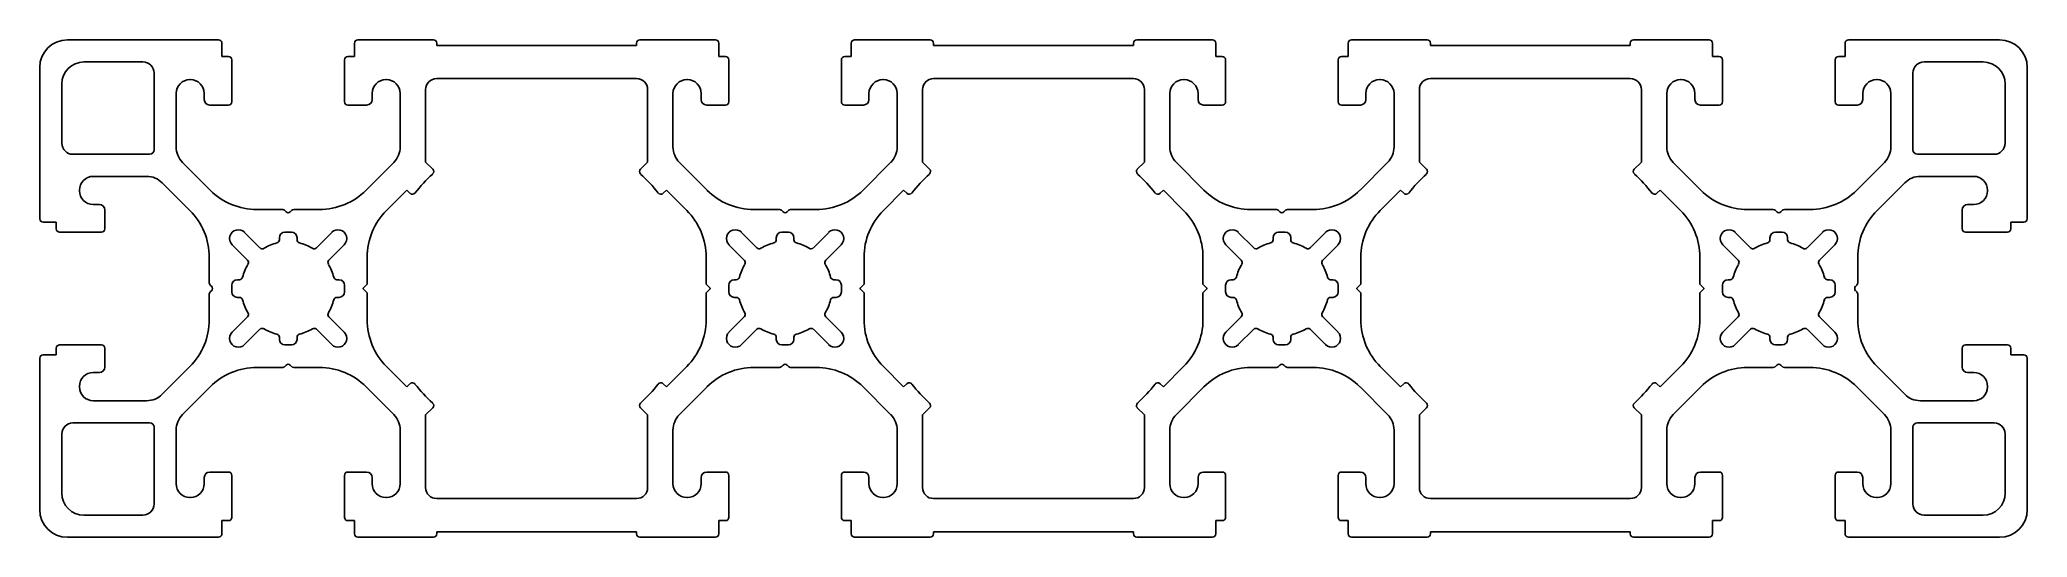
# Model space of a CAD drawing. Extents: x 2523 to 2703, y 1491 to 1536.
import ezdxf

# ---------------------------------------------------------------- set-up
doc = ezdxf.new("R2010")
doc.units = 0
doc.layers.get('0').update_dxf_attribs({"linetype": 'CONTINUOUS'})

msp = doc.modelspace()

# ---------------------------------------------------------------- linework, layer by layer
for p, q in [((2539.51, 1535.71), (2525.81, 1535.71)), ((2539.81, 1534.21), (2539.81, 1535.41)), ((2551.81, 1535.41), (2551.81, 1534.21)), ((2558.96, 1535.71), (2552.11, 1535.71)), ((2559.26, 1535.21), (2559.26, 1535.41)), ((2577.36, 1535.41), (2577.36, 1535.21)), ((2584.51, 1535.71), (2577.66, 1535.71)), ((2584.81, 1534.21), (2584.81, 1535.41)), ((2596.81, 1535.41), (2596.81, 1534.21)), ((2603.96, 1535.71), (2597.11, 1535.71)), ((2604.26, 1535.21), (2604.26, 1535.41)), ((2622.36, 1535.21), (2622.36, 1535.41)), ((2622.66, 1535.71), (2629.51, 1535.71)), ((2629.81, 1534.21), (2629.81, 1535.41)), ((2641.81, 1535.41), (2641.81, 1534.21)), ((2648.96, 1535.71), (2642.11, 1535.71)), ((2649.26, 1535.21), (2649.26, 1535.41)), ((2667.36, 1535.41), (2667.36, 1535.21)), ((2674.51, 1535.71), (2667.66, 1535.71)), ((2674.81, 1534.21), (2674.81, 1535.41)), ((2686.81, 1535.41), (2686.81, 1534.21)), ((2700.81, 1535.71), (2687.11, 1535.71)), ((2527.31, 1533.71), (2532.66, 1533.71)), ((2540.41, 1534.21), (2539.81, 1534.21)), ((2540.71, 1530.11), (2540.71, 1533.91)), ((2550.91, 1533.91), (2550.91, 1530.11)), ((2551.81, 1534.21), (2551.21, 1534.21)), ((2577.36, 1535.21), (2559.26, 1535.21)), ((2585.41, 1534.21), (2584.81, 1534.21)), ((2585.71, 1530.11), (2585.71, 1533.91)), ((2595.91, 1533.91), (2595.91, 1530.11)), ((2596.81, 1534.21), (2596.21, 1534.21)), ((2604.26, 1535.21), (2622.36, 1535.21)), ((2630.41, 1534.21), (2629.81, 1534.21)), ((2630.71, 1530.11), (2630.71, 1533.91)), ((2640.91, 1533.91), (2640.91, 1530.11)), ((2641.81, 1534.21), (2641.21, 1534.21)), ((2667.36, 1535.21), (2649.26, 1535.21)), ((2675.41, 1534.21), (2674.81, 1534.21)), ((2675.71, 1530.11), (2675.71, 1533.91)), ((2685.91, 1533.91), (2685.91, 1530.11)), ((2686.81, 1534.21), (2686.21, 1534.21)), ((2693.96, 1533.71), (2699.31, 1533.71)), ((2523.31, 1533.21), (2523.31, 1519.51)), ((2533.66, 1532.71), (2533.66, 1525.76)), ((2536.91, 1532.11), (2536.96, 1532.11)), ((2554.66, 1532.11), (2554.71, 1532.11)), ((2559.26, 1532.21), (2577.36, 1532.21)), ((2581.91, 1532.11), (2581.96, 1532.11)), ((2599.66, 1532.11), (2599.71, 1532.11)), ((2604.26, 1532.21), (2622.36, 1532.21)), ((2626.91, 1532.11), (2626.96, 1532.11)), ((2644.66, 1532.11), (2644.71, 1532.11)), ((2649.26, 1532.21), (2667.36, 1532.21)), ((2671.91, 1532.11), (2671.96, 1532.11)), ((2689.66, 1532.11), (2689.71, 1532.11)), ((2692.96, 1525.76), (2692.96, 1532.71)), ((2703.31, 1519.51), (2703.31, 1533.21)), ((2525.31, 1526.36), (2525.31, 1531.71)), ((2535.66, 1526.03), (2535.66, 1530.86)), ((2538.21, 1530.86), (2538.21, 1530.31)), ((2553.41, 1530.31), (2553.41, 1530.86)), ((2555.96, 1530.86), (2555.96, 1526.03)), ((2558.26, 1524.65), (2558.26, 1531.21)), ((2578.36, 1531.21), (2578.36, 1524.65)), ((2580.66, 1526.03), (2580.66, 1530.86)), ((2583.21, 1530.86), (2583.21, 1530.31)), ((2598.41, 1530.31), (2598.41, 1530.86)), ((2600.96, 1530.86), (2600.96, 1526.03)), ((2603.26, 1524.65), (2603.26, 1531.21)), ((2623.36, 1531.21), (2623.36, 1524.65)), ((2625.66, 1526.03), (2625.66, 1530.86)), ((2628.21, 1530.86), (2628.21, 1530.31)), ((2643.41, 1530.31), (2643.41, 1530.86)), ((2645.96, 1530.86), (2645.96, 1526.03)), ((2648.26, 1524.65), (2648.26, 1531.21)), ((2668.36, 1531.21), (2668.36, 1524.65)), ((2670.66, 1526.03), (2670.66, 1530.86)), ((2673.21, 1530.86), (2673.21, 1530.31)), ((2688.41, 1530.31), (2688.41, 1530.86)), ((2690.96, 1530.86), (2690.96, 1526.03)), ((2701.31, 1531.71), (2701.31, 1526.36)), ((2538.71, 1529.81), (2540.41, 1529.81)), ((2551.21, 1529.81), (2552.91, 1529.81)), ((2583.71, 1529.81), (2585.41, 1529.81)), ((2596.21, 1529.81), (2597.91, 1529.81)), ((2628.71, 1529.81), (2630.41, 1529.81)), ((2641.21, 1529.81), (2642.91, 1529.81)), ((2673.71, 1529.81), (2675.41, 1529.81)), ((2686.21, 1529.81), (2687.91, 1529.81)), ((2533.26, 1525.36), (2526.31, 1525.36)), ((2538.74, 1522.12), (2536.25, 1524.62)), ((2555.37, 1524.62), (2552.88, 1522.12)), ((2558.9, 1524.01), (2558.26, 1524.65)), ((2578.36, 1524.65), (2577.71, 1524.01)), ((2583.74, 1522.12), (2581.25, 1524.62)), ((2600.37, 1524.62), (2597.88, 1522.12)), ((2603.9, 1524.01), (2603.26, 1524.65)), ((2623.36, 1524.65), (2622.71, 1524.01)), ((2628.74, 1522.12), (2626.25, 1524.62)), ((2645.37, 1524.62), (2642.88, 1522.12)), ((2648.9, 1524.01), (2648.26, 1524.65)), ((2668.36, 1524.65), (2667.71, 1524.01)), ((2673.74, 1522.12), (2671.25, 1524.62)), ((2690.37, 1524.62), (2687.88, 1522.12)), ((2700.31, 1525.36), (2693.36, 1525.36)), ((2528.16, 1523.36), (2532.99, 1523.36)), ((2693.63, 1523.36), (2698.46, 1523.36)), ((2526.91, 1522.06), (2526.91, 1522.11)), ((2534.41, 1522.78), (2536.9, 1520.28)), ((2554.72, 1520.28), (2556.55, 1522.12)), ((2556.55, 1522.12), (2556.84, 1521.83)), ((2579.77, 1521.83), (2580.07, 1522.12)), ((2580.07, 1522.12), (2581.9, 1520.28)), ((2599.72, 1520.28), (2601.55, 1522.12)), ((2601.55, 1522.12), (2601.84, 1521.83)), ((2624.77, 1521.83), (2625.07, 1522.12)), ((2625.07, 1522.12), (2626.9, 1520.28)), ((2644.72, 1520.28), (2646.55, 1522.12)), ((2646.55, 1522.12), (2646.84, 1521.83)), ((2669.77, 1521.83), (2670.07, 1522.12)), ((2670.07, 1522.12), (2671.9, 1520.28)), ((2689.72, 1520.28), (2692.21, 1522.78)), ((2699.71, 1522.11), (2699.71, 1522.06)), ((2523.61, 1519.21), (2524.81, 1519.21)), ((2524.81, 1519.21), (2524.81, 1518.61)), ((2528.71, 1520.81), (2528.16, 1520.81)), ((2529.21, 1518.61), (2529.21, 1520.31)), ((2545.31, 1520.36), (2542.98, 1520.36)), ((2545.6, 1520.17), (2545.48, 1520.29)), ((2545.63, 1520.14), (2545.6, 1520.17)), ((2546.02, 1520.17), (2545.99, 1520.14)), ((2546.14, 1520.29), (2546.02, 1520.17)), ((2548.63, 1520.36), (2546.31, 1520.36)), ((2590.31, 1520.36), (2587.98, 1520.36)), ((2590.6, 1520.17), (2590.48, 1520.29)), ((2590.63, 1520.14), (2590.6, 1520.17)), ((2591.02, 1520.17), (2590.99, 1520.14)), ((2591.14, 1520.29), (2591.02, 1520.17)), ((2593.63, 1520.36), (2591.31, 1520.36)), ((2635.31, 1520.36), (2632.99, 1520.36)), ((2635.6, 1520.17), (2635.48, 1520.29)), ((2635.63, 1520.14), (2635.6, 1520.17)), ((2636.02, 1520.17), (2635.99, 1520.14)), ((2636.14, 1520.29), (2636.02, 1520.17)), ((2638.63, 1520.36), (2636.31, 1520.36)), ((2680.31, 1520.36), (2677.98, 1520.36)), ((2680.6, 1520.17), (2680.48, 1520.29)), ((2680.63, 1520.14), (2680.6, 1520.17)), ((2681.02, 1520.17), (2680.99, 1520.14)), ((2681.14, 1520.29), (2681.02, 1520.17)), ((2683.63, 1520.36), (2681.31, 1520.36)), ((2697.41, 1520.31), (2697.41, 1518.61)), ((2698.46, 1520.81), (2697.91, 1520.81)), ((2701.81, 1518.61), (2701.81, 1519.21)), ((2701.81, 1519.21), (2703.01, 1519.21)), ((2525.11, 1518.31), (2528.91, 1518.31)), ((2541.86, 1518.29), (2543.25, 1516.9)), ((2545.01, 1517.63), (2545.01, 1517.81)), ((2545.51, 1518.31), (2546.11, 1518.31)), ((2546.61, 1517.81), (2546.61, 1517.63)), ((2548.37, 1516.9), (2549.76, 1518.29)), ((2586.86, 1518.29), (2588.25, 1516.9)), ((2590.01, 1517.63), (2590.01, 1517.81)), ((2590.51, 1518.31), (2591.11, 1518.31)), ((2591.61, 1517.81), (2591.61, 1517.63)), ((2593.37, 1516.9), (2594.76, 1518.29)), ((2631.86, 1518.29), (2633.25, 1516.9)), ((2635.01, 1517.63), (2635.01, 1517.81)), ((2635.51, 1518.31), (2636.11, 1518.31)), ((2636.61, 1517.81), (2636.61, 1517.63)), ((2638.37, 1516.9), (2639.76, 1518.29)), ((2676.86, 1518.29), (2678.25, 1516.9)), ((2680.01, 1517.63), (2680.01, 1517.81)), ((2680.51, 1518.31), (2681.11, 1518.31)), ((2681.61, 1517.81), (2681.61, 1517.63)), ((2683.37, 1516.9), (2684.76, 1518.29)), ((2697.71, 1518.31), (2701.51, 1518.31)), ((2538.66, 1516.04), (2538.66, 1513.74)), ((2542.12, 1515.77), (2540.73, 1517.16)), ((2550.89, 1517.16), (2549.5, 1515.77)), ((2552.96, 1513.61), (2552.96, 1516.04)), ((2583.66, 1516.04), (2583.66, 1513.61)), ((2587.12, 1515.77), (2585.73, 1517.16)), ((2595.89, 1517.16), (2594.5, 1515.77)), ((2597.96, 1513.61), (2597.96, 1516.04)), ((2628.66, 1516.04), (2628.66, 1513.61)), ((2632.12, 1515.77), (2630.73, 1517.16)), ((2640.89, 1517.16), (2639.5, 1515.77)), ((2642.96, 1513.61), (2642.96, 1516.04)), ((2673.66, 1516.04), (2673.66, 1513.61)), ((2677.12, 1515.77), (2675.73, 1517.16)), ((2685.89, 1517.16), (2684.5, 1515.77)), ((2687.96, 1513.74), (2687.96, 1516.04)), ((2541.21, 1514.01), (2541.39, 1514.01)), ((2550.22, 1514.01), (2550.41, 1514.01)), ((2586.21, 1514.01), (2586.39, 1514.01)), ((2595.22, 1514.01), (2595.41, 1514.01)), ((2631.21, 1514.01), (2631.39, 1514.01)), ((2640.22, 1514.01), (2640.41, 1514.01)), ((2676.21, 1514.01), (2676.39, 1514.01)), ((2685.22, 1514.01), (2685.41, 1514.01)), ((2538.66, 1512.69), (2538.66, 1510.39)), ((2538.75, 1513.53), (2538.85, 1513.43)), ((2538.85, 1513), (2538.75, 1512.9)), ((2540.71, 1512.91), (2540.71, 1513.51)), ((2541.39, 1512.41), (2541.21, 1512.41)), ((2550.41, 1512.41), (2550.22, 1512.41)), ((2550.91, 1513.51), (2550.91, 1512.91)), ((2552.63, 1513.28), (2552.96, 1513.61)), ((2552.96, 1512.81), (2552.63, 1513.14)), ((2552.96, 1510.39), (2552.96, 1512.81)), ((2583.66, 1513.61), (2583.99, 1513.28)), ((2583.99, 1513.14), (2583.66, 1512.81)), ((2583.66, 1512.81), (2583.66, 1510.39)), ((2585.71, 1512.91), (2585.71, 1513.51)), ((2586.39, 1512.41), (2586.21, 1512.41)), ((2595.41, 1512.41), (2595.22, 1512.41)), ((2595.91, 1513.51), (2595.91, 1512.91)), ((2597.63, 1513.28), (2597.96, 1513.61)), ((2597.96, 1512.81), (2597.63, 1513.14)), ((2597.96, 1510.39), (2597.96, 1512.81)), ((2628.66, 1513.61), (2628.99, 1513.28)), ((2628.99, 1513.14), (2628.66, 1512.81)), ((2628.66, 1512.81), (2628.66, 1510.39)), ((2630.71, 1512.91), (2630.71, 1513.51)), ((2631.39, 1512.41), (2631.21, 1512.41)), ((2640.41, 1512.41), (2640.22, 1512.41)), ((2640.91, 1513.51), (2640.91, 1512.91)), ((2642.63, 1513.28), (2642.96, 1513.61)), ((2642.96, 1512.81), (2642.63, 1513.14)), ((2642.96, 1510.39), (2642.96, 1512.81)), ((2673.66, 1513.61), (2673.99, 1513.28)), ((2673.99, 1513.14), (2673.66, 1512.81)), ((2673.66, 1512.81), (2673.66, 1510.39)), ((2675.71, 1512.91), (2675.71, 1513.51)), ((2676.39, 1512.41), (2676.21, 1512.41)), ((2685.41, 1512.41), (2685.22, 1512.41)), ((2685.91, 1513.51), (2685.91, 1512.91)), ((2687.77, 1513.43), (2687.87, 1513.53)), ((2687.87, 1512.9), (2687.77, 1513)), ((2687.96, 1510.39), (2687.96, 1512.69)), ((2540.73, 1509.27), (2542.12, 1510.66)), ((2549.5, 1510.66), (2550.89, 1509.27)), ((2585.73, 1509.27), (2587.12, 1510.66)), ((2594.5, 1510.66), (2595.89, 1509.27)), ((2630.73, 1509.27), (2632.12, 1510.66)), ((2639.5, 1510.66), (2640.89, 1509.27)), ((2675.73, 1509.27), (2677.12, 1510.66)), ((2684.5, 1510.66), (2685.89, 1509.27)), ((2543.25, 1509.53), (2541.86, 1508.14)), ((2545.01, 1508.61), (2545.01, 1508.8)), ((2546.61, 1508.8), (2546.61, 1508.61)), ((2549.76, 1508.14), (2548.37, 1509.53)), ((2588.25, 1509.53), (2586.86, 1508.14)), ((2590.01, 1508.61), (2590.01, 1508.8)), ((2591.61, 1508.8), (2591.61, 1508.61)), ((2594.76, 1508.14), (2593.37, 1509.53)), ((2633.25, 1509.53), (2631.86, 1508.14)), ((2635.01, 1508.61), (2635.01, 1508.8)), ((2636.61, 1508.8), (2636.61, 1508.61)), ((2639.76, 1508.14), (2638.37, 1509.53)), ((2678.25, 1509.53), (2676.86, 1508.14)), ((2680.01, 1508.61), (2680.01, 1508.8)), ((2681.61, 1508.8), (2681.61, 1508.61)), ((2684.76, 1508.14), (2683.37, 1509.53)), ((2523.31, 1506.91), (2523.31, 1493.21)), ((2524.81, 1507.21), (2523.61, 1507.21)), ((2524.81, 1507.81), (2524.81, 1507.21)), ((2528.91, 1508.11), (2525.11, 1508.11)), ((2529.21, 1506.11), (2529.21, 1507.81)), ((2546.11, 1508.11), (2545.51, 1508.11)), ((2591.11, 1508.11), (2590.51, 1508.11)), ((2636.11, 1508.11), (2635.51, 1508.11)), ((2681.11, 1508.11), (2680.51, 1508.11)), ((2697.41, 1507.81), (2697.41, 1506.11)), ((2701.51, 1508.11), (2697.71, 1508.11)), ((2701.81, 1507.21), (2701.81, 1507.81)), ((2703.01, 1507.21), (2701.81, 1507.21)), ((2703.31, 1493.21), (2703.31, 1506.91)), ((2528.16, 1505.61), (2528.71, 1505.61)), ((2536.9, 1506.15), (2534.41, 1503.65)), ((2542.98, 1506.07), (2545.31, 1506.07)), ((2545.48, 1506.14), (2545.6, 1506.25)), ((2545.6, 1506.25), (2545.63, 1506.29)), ((2545.99, 1506.29), (2546.02, 1506.25)), ((2546.02, 1506.25), (2546.14, 1506.14)), ((2546.31, 1506.07), (2548.63, 1506.07)), ((2556.55, 1504.31), (2554.72, 1506.15)), ((2581.9, 1506.15), (2580.07, 1504.31)), ((2587.98, 1506.07), (2590.31, 1506.07)), ((2590.48, 1506.14), (2590.6, 1506.25)), ((2590.6, 1506.25), (2590.63, 1506.29)), ((2590.99, 1506.29), (2591.02, 1506.25)), ((2591.02, 1506.25), (2591.14, 1506.14)), ((2591.31, 1506.07), (2593.63, 1506.07)), ((2601.55, 1504.31), (2599.72, 1506.15)), ((2626.9, 1506.15), (2625.07, 1504.31)), ((2632.99, 1506.07), (2635.31, 1506.07)), ((2635.48, 1506.14), (2635.6, 1506.25)), ((2635.6, 1506.25), (2635.63, 1506.29)), ((2635.99, 1506.29), (2636.02, 1506.25)), ((2636.02, 1506.25), (2636.14, 1506.14)), ((2636.31, 1506.07), (2638.63, 1506.07)), ((2646.55, 1504.31), (2644.72, 1506.15)), ((2671.9, 1506.15), (2670.07, 1504.31)), ((2677.98, 1506.07), (2680.31, 1506.07)), ((2680.48, 1506.14), (2680.6, 1506.25)), ((2680.6, 1506.25), (2680.63, 1506.29)), ((2680.99, 1506.29), (2681.02, 1506.25)), ((2681.02, 1506.25), (2681.14, 1506.14)), ((2681.31, 1506.07), (2683.63, 1506.07)), ((2692.21, 1503.65), (2689.72, 1506.15)), ((2697.91, 1505.61), (2698.46, 1505.61)), ((2526.91, 1504.31), (2526.91, 1504.36)), ((2532.99, 1503.06), (2528.16, 1503.06)), ((2536.25, 1501.81), (2538.74, 1504.31)), ((2552.88, 1504.31), (2555.37, 1501.81)), ((2556.84, 1504.6), (2556.55, 1504.31)), ((2580.07, 1504.31), (2579.77, 1504.6)), ((2581.25, 1501.81), (2583.74, 1504.31)), ((2597.88, 1504.31), (2600.37, 1501.81)), ((2601.84, 1504.6), (2601.55, 1504.31)), ((2625.07, 1504.31), (2624.77, 1504.6)), ((2626.25, 1501.81), (2628.74, 1504.31)), ((2642.88, 1504.31), (2645.37, 1501.81)), ((2646.84, 1504.6), (2646.55, 1504.31)), ((2670.07, 1504.31), (2669.77, 1504.6)), ((2671.25, 1501.81), (2673.74, 1504.31)), ((2687.88, 1504.31), (2690.37, 1501.81)), ((2698.46, 1503.06), (2693.63, 1503.06)), ((2699.71, 1504.36), (2699.71, 1504.31)), ((2558.26, 1501.77), (2558.9, 1502.42)), ((2558.26, 1495.21), (2558.26, 1501.77)), ((2577.71, 1502.42), (2578.36, 1501.77)), ((2578.36, 1501.77), (2578.36, 1495.21)), ((2603.26, 1501.77), (2603.9, 1502.42)), ((2603.26, 1495.21), (2603.26, 1501.77)), ((2622.71, 1502.42), (2623.36, 1501.77)), ((2623.36, 1501.77), (2623.36, 1495.21)), ((2648.26, 1501.77), (2648.9, 1502.42)), ((2648.26, 1495.21), (2648.26, 1501.77)), ((2667.71, 1502.42), (2668.36, 1501.77)), ((2668.36, 1501.77), (2668.36, 1495.21)), ((2525.31, 1494.71), (2525.31, 1500.06)), ((2526.31, 1501.06), (2533.26, 1501.06)), ((2533.66, 1500.66), (2533.66, 1493.71)), ((2535.66, 1495.56), (2535.66, 1500.4)), ((2555.96, 1500.4), (2555.96, 1495.56)), ((2580.66, 1495.56), (2580.66, 1500.4)), ((2600.96, 1500.4), (2600.96, 1495.56)), ((2625.66, 1495.56), (2625.66, 1500.4)), ((2645.96, 1500.4), (2645.96, 1495.56)), ((2670.66, 1495.56), (2670.66, 1500.4)), ((2690.96, 1500.4), (2690.96, 1495.56)), ((2692.96, 1493.71), (2692.96, 1500.66)), ((2693.36, 1501.06), (2700.31, 1501.06)), ((2701.31, 1500.06), (2701.31, 1494.71)), ((2538.21, 1496.11), (2538.21, 1495.56)), ((2540.41, 1496.61), (2538.71, 1496.61)), ((2540.71, 1492.51), (2540.71, 1496.31)), ((2550.91, 1496.31), (2550.91, 1492.51)), ((2552.91, 1496.61), (2551.21, 1496.61)), ((2553.41, 1495.56), (2553.41, 1496.11)), ((2583.21, 1496.11), (2583.21, 1495.56)), ((2585.41, 1496.61), (2583.71, 1496.61)), ((2585.71, 1492.51), (2585.71, 1496.31)), ((2595.91, 1496.31), (2595.91, 1492.51)), ((2597.91, 1496.61), (2596.21, 1496.61)), ((2598.41, 1495.56), (2598.41, 1496.11)), ((2628.21, 1496.11), (2628.21, 1495.56)), ((2630.41, 1496.61), (2628.71, 1496.61)), ((2630.71, 1492.51), (2630.71, 1496.31)), ((2640.91, 1496.31), (2640.91, 1492.51)), ((2642.91, 1496.61), (2641.21, 1496.61)), ((2643.41, 1495.56), (2643.41, 1496.11)), ((2673.21, 1496.11), (2673.21, 1495.56)), ((2675.41, 1496.61), (2673.71, 1496.61)), ((2675.71, 1492.51), (2675.71, 1496.31)), ((2685.91, 1496.31), (2685.91, 1492.51)), ((2687.91, 1496.61), (2686.21, 1496.61)), ((2688.41, 1495.56), (2688.41, 1496.11)), ((2536.96, 1494.31), (2536.91, 1494.31)), ((2554.71, 1494.31), (2554.66, 1494.31)), ((2577.36, 1494.21), (2559.26, 1494.21)), ((2581.96, 1494.31), (2581.91, 1494.31)), ((2599.71, 1494.31), (2599.66, 1494.31)), ((2622.36, 1494.21), (2604.26, 1494.21)), ((2626.96, 1494.31), (2626.91, 1494.31)), ((2644.71, 1494.31), (2644.66, 1494.31)), ((2667.36, 1494.21), (2649.26, 1494.21)), ((2671.96, 1494.31), (2671.91, 1494.31)), ((2689.71, 1494.31), (2689.66, 1494.31)), ((2532.66, 1492.71), (2527.31, 1492.71)), ((2539.81, 1492.21), (2540.41, 1492.21)), ((2539.81, 1491.01), (2539.81, 1492.21)), ((2551.21, 1492.21), (2551.81, 1492.21)), ((2551.81, 1492.21), (2551.81, 1491.01)), ((2584.81, 1492.21), (2585.41, 1492.21)), ((2584.81, 1491.01), (2584.81, 1492.21)), ((2596.21, 1492.21), (2596.81, 1492.21)), ((2596.81, 1492.21), (2596.81, 1491.01)), ((2629.81, 1491.01), (2629.81, 1492.21)), ((2629.81, 1492.21), (2630.41, 1492.21)), ((2641.21, 1492.21), (2641.81, 1492.21)), ((2641.81, 1492.21), (2641.81, 1491.01)), ((2674.81, 1491.01), (2674.81, 1492.21)), ((2674.81, 1492.21), (2675.41, 1492.21)), ((2686.21, 1492.21), (2686.81, 1492.21)), ((2686.81, 1492.21), (2686.81, 1491.01)), ((2699.31, 1492.71), (2693.96, 1492.71)), ((2525.81, 1490.71), (2539.51, 1490.71)), ((2552.11, 1490.71), (2558.96, 1490.71)), ((2559.26, 1491.21), (2577.36, 1491.21)), ((2559.26, 1491.01), (2559.26, 1491.21)), ((2577.36, 1491.21), (2577.36, 1491.01)), ((2577.66, 1490.71), (2584.51, 1490.71)), ((2597.11, 1490.71), (2603.96, 1490.71)), ((2604.26, 1491.01), (2604.26, 1491.21)), ((2604.26, 1491.21), (2622.36, 1491.21)), ((2622.36, 1491.21), (2622.36, 1491.01)), ((2622.66, 1490.71), (2629.51, 1490.71)), ((2642.11, 1490.71), (2648.96, 1490.71)), ((2649.26, 1491.01), (2649.26, 1491.21)), ((2649.26, 1491.21), (2667.36, 1491.21)), ((2667.36, 1491.21), (2667.36, 1491.01)), ((2667.66, 1490.71), (2674.51, 1490.71)), ((2687.11, 1490.71), (2700.81, 1490.71))]:
    msp.add_line(p, q)
for centre, radius, start, end in [((2525.81, 1533.21), 2.5, 90.0014, 180.0013), ((2539.51, 1535.41), 0.3, 0, 90), ((2552.11, 1535.41), 0.3, 90, 180), ((2558.96, 1535.41), 0.3, 0, 90), ((2577.66, 1535.41), 0.3, 90, 180), ((2584.51, 1535.41), 0.3, 0, 90), ((2597.11, 1535.41), 0.3, 90, 180), ((2603.96, 1535.41), 0.3, 0, 90), ((2622.66, 1535.41), 0.3, 90, 180), ((2629.51, 1535.41), 0.3, 0, 90), ((2642.11, 1535.41), 0.3, 90, 180), ((2648.96, 1535.41), 0.3, 0, 90), ((2667.66, 1535.41), 0.3, 90, 180), ((2674.51, 1535.41), 0.3, 0, 90), ((2687.11, 1535.41), 0.3, 90, 180), ((2700.81, 1533.21), 2.5, 359.9987, 89.9986), ((2527.31, 1531.71), 2, 90, 180), ((2532.66, 1532.71), 1, 0, 90), ((2540.41, 1533.91), 0.3, 0, 90), ((2551.21, 1533.91), 0.3, 90, 180), ((2585.41, 1533.91), 0.3, 0, 90), ((2596.21, 1533.91), 0.3, 90, 180), ((2630.41, 1533.91), 0.3, 0, 90), ((2641.21, 1533.91), 0.3, 90, 180), ((2675.41, 1533.91), 0.3, 0, 90), ((2686.21, 1533.91), 0.3, 90, 180), ((2693.96, 1532.71), 1, 90, 180), ((2699.31, 1531.71), 2, 0, 90), ((2536.91, 1530.86), 1.25, 90, 180), ((2536.96, 1530.86), 1.25, 0, 90), ((2554.66, 1530.86), 1.25, 90, 180), ((2554.71, 1530.86), 1.25, 0, 90), ((2559.26, 1531.21), 1, 90, 180), ((2577.36, 1531.21), 1, 0, 90), ((2581.91, 1530.86), 1.25, 90, 180), ((2581.96, 1530.86), 1.25, 0, 90), ((2599.66, 1530.86), 1.25, 90, 180), ((2599.71, 1530.86), 1.25, 0, 90), ((2604.26, 1531.21), 1, 90, 180), ((2622.36, 1531.21), 1, 0, 90), ((2626.91, 1530.86), 1.25, 90, 180), ((2626.96, 1530.86), 1.25, 0, 90), ((2644.66, 1530.86), 1.25, 90, 180), ((2644.71, 1530.86), 1.25, 0, 90), ((2649.26, 1531.21), 1, 90, 180), ((2667.36, 1531.21), 1, 0, 90), ((2671.91, 1530.86), 1.25, 90, 180), ((2671.96, 1530.86), 1.25, 0, 90), ((2689.66, 1530.86), 1.25, 90, 180), ((2689.71, 1530.86), 1.25, 0, 90), ((2538.71, 1530.31), 0.5, 180, 270), ((2540.41, 1530.11), 0.3, 270, 0), ((2551.21, 1530.11), 0.3, 180, 270), ((2552.91, 1530.31), 0.5, 270, 0), ((2583.71, 1530.31), 0.5, 180, 270), ((2585.41, 1530.11), 0.3, 270, 0), ((2596.21, 1530.11), 0.3, 180, 270), ((2597.91, 1530.31), 0.5, 270, 0), ((2628.71, 1530.31), 0.5, 180, 270), ((2630.41, 1530.11), 0.3, 270, 0), ((2641.21, 1530.11), 0.3, 180, 270), ((2642.91, 1530.31), 0.5, 270, 0), ((2673.71, 1530.31), 0.5, 180, 270), ((2675.41, 1530.11), 0.3, 270, 0), ((2686.21, 1530.11), 0.3, 180, 270), ((2687.91, 1530.31), 0.5, 270, 0), ((2526.31, 1526.36), 1, 180, 270), ((2533.26, 1525.76), 0.4, 270, 0), ((2537.66, 1526.03), 2, 180, 225), ((2553.96, 1526.03), 2, 315, 0), ((2582.66, 1526.03), 2, 180, 225), ((2598.96, 1526.03), 2, 315, 0), ((2627.66, 1526.03), 2, 180, 225), ((2643.96, 1526.03), 2, 315, 0), ((2672.66, 1526.03), 2, 180, 225), ((2688.96, 1526.03), 2, 315, 0), ((2693.36, 1525.76), 0.4, 180, 270), ((2700.31, 1526.36), 1, 270, 0), ((2528.16, 1522.11), 1.25, 90, 180), ((2532.99, 1521.36), 2, 45, 90), ((2568.31, 1513.21), 14, 132.2629, 141.8967), ((2558.69, 1523.8), 0.3, 312.2629, 45.0053), ((2577.93, 1523.8), 0.3, 134.9947, 227.7371), ((2568.31, 1513.21), 14, 38.1033, 47.7371), ((2613.31, 1513.21), 14, 132.2629, 141.8967), ((2603.69, 1523.8), 0.3, 312.2629, 45.0053), ((2622.93, 1523.8), 0.3, 134.9947, 227.7371), ((2613.31, 1513.21), 14, 38.1033, 47.7371), ((2658.31, 1513.21), 14, 132.2629, 141.8967), ((2648.69, 1523.8), 0.3, 312.2629, 45.0053), ((2667.93, 1523.8), 0.3, 134.9947, 227.7371), ((2658.31, 1513.21), 14, 38.1033, 47.7371), ((2693.63, 1521.36), 2, 90, 135), ((2698.46, 1522.11), 1.25, 0, 90), ((2528.16, 1522.06), 1.25, 180, 270), ((2542.98, 1526.36), 6, 225, 270), ((2548.63, 1526.36), 6, 270, 315), ((2557.06, 1522.04), 0.3, 225, 321.8967), ((2579.56, 1522.04), 0.3, 218.1033, 315), ((2587.98, 1526.36), 6, 225, 270), ((2593.63, 1526.36), 6, 270, 315), ((2602.06, 1522.04), 0.3, 225, 321.8967), ((2624.56, 1522.04), 0.3, 218.1033, 315), ((2632.99, 1526.36), 6, 225, 270), ((2638.63, 1526.36), 6, 270, 315), ((2647.06, 1522.04), 0.3, 225, 321.8967), ((2669.56, 1522.04), 0.3, 218.1033, 315), ((2677.98, 1526.36), 6, 225, 270), ((2683.63, 1526.36), 6, 270, 315), ((2698.46, 1522.06), 1.25, 270, 0), ((2523.61, 1519.51), 0.3, 180, 270), ((2528.71, 1520.31), 0.5, 0, 90), ((2532.66, 1516.04), 6, 0, 45), ((2545.31, 1520.11), 0.25, 45, 90), ((2545.81, 1520.32), 0.25, 224.9909, 314.9849), ((2546.31, 1520.11), 0.25, 90, 135), ((2558.96, 1516.04), 6, 135.0019, 180), ((2577.66, 1516.04), 6, 0, 44.9981), ((2590.31, 1520.11), 0.25, 45, 90), ((2590.81, 1520.32), 0.25, 225.0151, 315.0091), ((2591.31, 1520.11), 0.25, 90, 135), ((2603.96, 1516.04), 6, 135.0019, 180), ((2622.66, 1516.04), 6, 0, 44.9981), ((2635.31, 1520.11), 0.25, 45, 90), ((2635.81, 1520.32), 0.25, 224.9909, 314.9849), ((2636.31, 1520.11), 0.25, 90, 135), ((2648.96, 1516.04), 6, 135.0019, 180), ((2667.66, 1516.04), 6, 0, 44.9981), ((2680.31, 1520.11), 0.25, 45, 90), ((2680.81, 1520.32), 0.25, 225.0151, 315.0091), ((2681.31, 1520.11), 0.25, 90, 135), ((2693.96, 1516.04), 6, 135, 180), ((2697.91, 1520.31), 0.5, 90, 180), ((2703.01, 1519.51), 0.3, 270, 0), ((2525.11, 1518.61), 0.3, 180, 270), ((2528.91, 1518.61), 0.3, 270, 0), ((2541.3, 1517.73), 0.8, 45.0004, 225.0012), ((2544.71, 1517.63), 0.3, 283.9903, 0), ((2545.51, 1517.81), 0.5, 90, 180), ((2546.11, 1517.81), 0.5, 0, 90), ((2546.91, 1517.63), 0.3, 180, 256.0093), ((2550.32, 1517.73), 0.8, 314.9988, 134.9996), ((2586.3, 1517.73), 0.8, 45.0004, 225.0012), ((2589.71, 1517.63), 0.3, 283.9907, 0), ((2590.51, 1517.81), 0.5, 90, 180), ((2591.11, 1517.81), 0.5, 0, 90), ((2591.91, 1517.63), 0.3, 180, 256.0097), ((2595.32, 1517.73), 0.8, 314.9988, 134.9996), ((2631.3, 1517.73), 0.8, 45.0004, 225.0012), ((2634.71, 1517.63), 0.3, 283.9903, 0), ((2635.51, 1517.81), 0.5, 90, 180), ((2636.11, 1517.81), 0.5, 0, 90), ((2636.91, 1517.63), 0.3, 180, 256.0093), ((2640.32, 1517.73), 0.8, 314.9988, 134.9996), ((2676.3, 1517.73), 0.8, 45.0004, 225.0012), ((2679.71, 1517.63), 0.3, 283.9907, 0), ((2680.51, 1517.81), 0.5, 90, 180), ((2681.11, 1517.81), 0.5, 0, 90), ((2681.91, 1517.63), 0.3, 180, 256.0097), ((2685.32, 1517.73), 0.8, 314.9988, 134.9996), ((2697.71, 1518.61), 0.3, 180, 270), ((2701.51, 1518.61), 0.3, 270, 0), ((2541.91, 1515.56), 0.3, 328.9899, 45.0012), ((2543.47, 1517.11), 0.3, 225.0004, 301.0095), ((2545.81, 1513.21), 4.25, 103.9903, 121.0095), ((2545.81, 1513.21), 4.25, 58.9905, 76.0093), ((2548.15, 1517.11), 0.3, 238.9905, 314.9996), ((2549.71, 1515.56), 0.3, 134.9988, 211.0101), ((2586.91, 1515.56), 0.3, 328.9899, 45.0012), ((2588.47, 1517.11), 0.3, 225.0004, 301.0095), ((2590.81, 1513.21), 4.25, 103.9907, 121.0095), ((2590.81, 1513.21), 4.25, 58.9905, 76.0097), ((2593.15, 1517.11), 0.3, 238.9905, 314.9996), ((2594.71, 1515.56), 0.3, 134.9988, 211.0101), ((2631.91, 1515.56), 0.3, 328.9899, 45.0012), ((2633.47, 1517.11), 0.3, 225.0004, 301.0095), ((2635.81, 1513.21), 4.25, 103.9903, 121.0095), ((2635.81, 1513.21), 4.25, 58.9905, 76.0093), ((2638.15, 1517.11), 0.3, 238.9905, 314.9996), ((2639.71, 1515.56), 0.3, 134.9988, 211.0101), ((2676.91, 1515.56), 0.3, 328.9899, 45.0012), ((2678.47, 1517.11), 0.3, 225.0004, 301.0095), ((2680.81, 1513.21), 4.25, 103.9907, 121.0095), ((2680.81, 1513.21), 4.25, 58.9905, 76.0097), ((2683.15, 1517.11), 0.3, 238.9905, 314.9996), ((2684.71, 1515.56), 0.3, 134.9988, 211.0101), ((2541.21, 1513.51), 0.5, 90, 180), ((2541.39, 1514.31), 0.3, 270, 346.0101), ((2545.81, 1513.21), 4.25, 148.9899, 166.0101), ((2545.81, 1513.21), 4.25, 13.9899, 31.0101), ((2550.22, 1514.31), 0.3, 193.9899, 270), ((2550.41, 1513.51), 0.5, 0, 90), ((2586.21, 1513.51), 0.5, 90, 180), ((2586.39, 1514.31), 0.3, 270, 346.0101), ((2590.81, 1513.21), 4.25, 148.9899, 166.0101), ((2590.81, 1513.21), 4.25, 13.9899, 31.0101), ((2595.22, 1514.31), 0.3, 193.9899, 270), ((2595.41, 1513.51), 0.5, 0, 90), ((2631.21, 1513.51), 0.5, 90, 180), ((2631.39, 1514.31), 0.3, 270, 346.0101), ((2635.81, 1513.21), 4.25, 148.9899, 166.0101), ((2635.81, 1513.21), 4.25, 13.9899, 31.0101), ((2640.22, 1514.31), 0.3, 193.9899, 270), ((2640.41, 1513.51), 0.5, 0, 90), ((2676.21, 1513.51), 0.5, 90, 180), ((2676.39, 1514.31), 0.3, 270, 346.0101), ((2680.81, 1513.21), 4.25, 148.9899, 166.0101), ((2680.81, 1513.21), 4.25, 13.9899, 31.0101), ((2685.22, 1514.31), 0.3, 193.9899, 270), ((2685.41, 1513.51), 0.5, 0, 90), ((2538.96, 1513.74), 0.3, 180.0092, 225.0293), ((2538.96, 1512.69), 0.3, 134.9707, 179.9908), ((2538.64, 1513.21), 0.3, 359.9997, 44.9841), ((2538.64, 1513.21), 0.3, 315.0159, 0.0003), ((2541.21, 1512.91), 0.5, 180, 270), ((2541.39, 1512.11), 0.3, 13.9896, 90), ((2545.81, 1513.21), 4.25, 193.9896, 211.0101), ((2545.81, 1513.21), 4.25, 328.9899, 346.0104), ((2550.22, 1512.11), 0.3, 90, 166.0104), ((2550.41, 1512.91), 0.5, 270, 0), ((2552.7, 1513.21), 0.1, 135.0159, 180.0009), ((2552.7, 1513.21), 0.1, 179.9991, 224.9841), ((2583.92, 1513.21), 0.1, 359.9991, 44.9841), ((2583.92, 1513.21), 0.1, 315.0159, 0.0009), ((2586.21, 1512.91), 0.5, 180, 270), ((2586.39, 1512.11), 0.3, 13.9896, 90), ((2590.81, 1513.21), 4.25, 193.9896, 211.0101), ((2590.81, 1513.21), 4.25, 328.9899, 346.0104), ((2595.22, 1512.11), 0.3, 90, 166.0104), ((2595.41, 1512.91), 0.5, 270, 0), ((2597.7, 1513.21), 0.1, 135.0159, 180.0009), ((2597.7, 1513.21), 0.1, 179.9991, 224.9841), ((2628.92, 1513.21), 0.1, 359.9991, 44.9841), ((2628.92, 1513.21), 0.1, 315.0159, 0.0009), ((2631.21, 1512.91), 0.5, 180, 270), ((2631.39, 1512.11), 0.3, 13.9896, 90), ((2635.81, 1513.21), 4.25, 193.9896, 211.0101), ((2635.81, 1513.21), 4.25, 328.9899, 346.0104), ((2640.22, 1512.11), 0.3, 90, 166.0104), ((2640.41, 1512.91), 0.5, 270, 0), ((2642.7, 1513.21), 0.1, 135.0159, 180.0009), ((2642.7, 1513.21), 0.1, 179.9991, 224.9841), ((2673.92, 1513.21), 0.1, 359.9991, 44.9841), ((2673.92, 1513.21), 0.1, 315.0159, 0.0009), ((2676.21, 1512.91), 0.5, 180, 270), ((2676.39, 1512.11), 0.3, 13.9896, 90), ((2680.81, 1513.21), 4.25, 193.9896, 211.0101), ((2680.81, 1513.21), 4.25, 328.9899, 346.0104), ((2685.22, 1512.11), 0.3, 90, 166.0104), ((2685.41, 1512.91), 0.5, 270, 0), ((2687.98, 1513.21), 0.3, 135.0159, 180.0003), ((2687.98, 1513.21), 0.3, 179.9997, 224.9841), ((2687.66, 1513.74), 0.3, 314.9707, 359.9908), ((2687.66, 1512.69), 0.3, 0.0092, 45.0293), ((2532.66, 1510.39), 6, 315, 0), ((2541.91, 1510.87), 0.3, 314.9988, 31.0101), ((2549.71, 1510.87), 0.3, 148.9899, 225.0012), ((2558.96, 1510.39), 6, 180, 224.9981), ((2577.66, 1510.39), 6, 315.0019, 0), ((2586.91, 1510.87), 0.3, 314.9988, 31.0101), ((2594.71, 1510.87), 0.3, 148.9899, 225.0012), ((2603.96, 1510.39), 6, 180, 224.9981), ((2622.66, 1510.39), 6, 315.0019, 0), ((2631.91, 1510.87), 0.3, 314.9988, 31.0101), ((2639.71, 1510.87), 0.3, 148.9899, 225.0012), ((2648.96, 1510.39), 6, 180, 224.9981), ((2667.66, 1510.39), 6, 315.0019, 0), ((2676.91, 1510.87), 0.3, 314.9988, 31.0101), ((2684.71, 1510.87), 0.3, 148.9899, 225.0012), ((2693.96, 1510.39), 6, 180, 225), ((2541.3, 1508.7), 0.8, 134.9988, 314.9996), ((2543.47, 1509.31), 0.3, 58.9905, 134.9996), ((2545.81, 1513.21), 4.25, 238.9905, 256.0097), ((2544.71, 1508.8), 0.3, 0, 76.0097), ((2545.51, 1508.61), 0.5, 180, 270), ((2546.11, 1508.61), 0.5, 270, 0), ((2546.91, 1508.8), 0.3, 103.9907, 180), ((2545.81, 1513.21), 4.25, 283.9907, 301.0095), ((2548.15, 1509.31), 0.3, 45.0004, 121.0095), ((2550.32, 1508.7), 0.8, 225.0004, 45.0012), ((2586.3, 1508.7), 0.8, 134.9988, 314.9996), ((2588.47, 1509.31), 0.3, 58.9905, 134.9996), ((2590.81, 1513.21), 4.25, 238.9905, 256.0093), ((2589.71, 1508.8), 0.3, 0, 76.0093), ((2590.51, 1508.61), 0.5, 180, 270), ((2591.11, 1508.61), 0.5, 270, 0), ((2591.91, 1508.8), 0.3, 103.9903, 180), ((2590.81, 1513.21), 4.25, 283.9903, 301.0095), ((2593.15, 1509.31), 0.3, 45.0004, 121.0095), ((2595.32, 1508.7), 0.8, 225.0004, 45.0012), ((2631.3, 1508.7), 0.8, 134.9988, 314.9996), ((2633.47, 1509.31), 0.3, 58.9905, 134.9996), ((2635.81, 1513.21), 4.25, 238.9905, 256.0097), ((2634.71, 1508.8), 0.3, 0, 76.0097), ((2635.51, 1508.61), 0.5, 180, 270), ((2636.11, 1508.61), 0.5, 270, 0), ((2636.91, 1508.8), 0.3, 103.9907, 180), ((2635.81, 1513.21), 4.25, 283.9907, 301.0095), ((2638.15, 1509.31), 0.3, 45.0004, 121.0095), ((2640.32, 1508.7), 0.8, 225.0004, 45.0012), ((2676.3, 1508.7), 0.8, 134.9988, 314.9996), ((2678.47, 1509.31), 0.3, 58.9905, 134.9996), ((2680.81, 1513.21), 4.25, 238.9905, 256.0093), ((2679.71, 1508.8), 0.3, 0, 76.0093), ((2680.51, 1508.61), 0.5, 180, 270), ((2681.11, 1508.61), 0.5, 270, 0), ((2681.91, 1508.8), 0.3, 103.9903, 180), ((2680.81, 1513.21), 4.25, 283.9903, 301.0095), ((2683.15, 1509.31), 0.3, 45.0004, 121.0095), ((2685.32, 1508.7), 0.8, 225.0004, 45.0012), ((2523.61, 1506.91), 0.3, 90, 180), ((2525.11, 1507.81), 0.3, 90, 180), ((2528.91, 1507.81), 0.3, 0, 90), ((2697.71, 1507.81), 0.3, 90, 180), ((2701.51, 1507.81), 0.3, 0, 90), ((2703.01, 1506.91), 0.3, 0, 90), ((2528.16, 1504.36), 1.25, 90, 180), ((2528.71, 1506.11), 0.5, 270, 0), ((2542.98, 1500.07), 6, 90, 135), ((2545.31, 1506.32), 0.25, 270, 315), ((2545.81, 1506.11), 0.25, 45.0151, 135.0091), ((2546.31, 1506.32), 0.25, 225, 270), ((2548.63, 1500.07), 6, 45, 90), ((2587.98, 1500.07), 6, 90, 135), ((2590.31, 1506.32), 0.25, 270, 315), ((2590.81, 1506.11), 0.25, 44.9909, 134.9849), ((2591.31, 1506.32), 0.25, 225, 270), ((2593.63, 1500.07), 6, 45, 90), ((2632.99, 1500.07), 6, 90, 135), ((2635.31, 1506.32), 0.25, 270, 315), ((2635.81, 1506.11), 0.25, 45.0151, 135.0091), ((2636.31, 1506.32), 0.25, 225, 270), ((2638.63, 1500.07), 6, 45, 90), ((2677.98, 1500.07), 6, 90, 135), ((2680.31, 1506.32), 0.25, 270, 315), ((2680.81, 1506.11), 0.25, 44.9909, 134.9849), ((2681.31, 1506.32), 0.25, 225, 270), ((2683.63, 1500.07), 6, 45, 90), ((2697.91, 1506.11), 0.5, 180, 270), ((2698.46, 1504.36), 1.25, 0, 90), ((2528.16, 1504.31), 1.25, 180, 270), ((2532.99, 1505.06), 2, 270, 315), ((2557.06, 1504.39), 0.3, 38.1033, 135), ((2568.31, 1513.21), 14, 218.1033, 227.7371), ((2568.31, 1513.21), 14, 312.2629, 321.8967), ((2579.56, 1504.39), 0.3, 45, 141.8967), ((2602.06, 1504.39), 0.3, 38.1033, 135), ((2613.31, 1513.21), 14, 218.1033, 227.7371), ((2613.31, 1513.21), 14, 312.2629, 321.8967), ((2624.56, 1504.39), 0.3, 45, 141.8967), ((2647.06, 1504.39), 0.3, 38.1033, 135), ((2658.31, 1513.21), 14, 218.1033, 227.7371), ((2658.31, 1513.21), 14, 312.2629, 321.8967), ((2669.56, 1504.39), 0.3, 45, 141.8967), ((2693.63, 1505.06), 2, 225, 270), ((2698.46, 1504.31), 1.25, 270, 0), ((2537.66, 1500.4), 2, 135, 180), ((2553.96, 1500.4), 2, 0, 45), ((2558.69, 1502.63), 0.3, 314.9947, 47.7371), ((2577.93, 1502.63), 0.3, 132.2629, 225.0053), ((2582.66, 1500.4), 2, 135, 180), ((2598.96, 1500.4), 2, 0, 45), ((2603.69, 1502.63), 0.3, 314.9947, 47.7371), ((2622.93, 1502.63), 0.3, 132.2629, 225.0053), ((2627.66, 1500.4), 2, 135, 180), ((2643.96, 1500.4), 2, 0, 45), ((2648.69, 1502.63), 0.3, 314.9947, 47.7371), ((2667.93, 1502.63), 0.3, 132.2629, 225.0053), ((2672.66, 1500.4), 2, 135, 180), ((2688.96, 1500.4), 2, 0, 45), ((2526.31, 1500.06), 1, 90, 180), ((2533.26, 1500.66), 0.4, 0, 90), ((2693.36, 1500.66), 0.4, 90, 180), ((2700.31, 1500.06), 1, 0, 90), ((2538.71, 1496.11), 0.5, 90, 180), ((2540.41, 1496.31), 0.3, 0, 90), ((2551.21, 1496.31), 0.3, 90, 180), ((2552.91, 1496.11), 0.5, 0, 90), ((2583.71, 1496.11), 0.5, 90, 180), ((2585.41, 1496.31), 0.3, 0, 90), ((2596.21, 1496.31), 0.3, 90, 180), ((2597.91, 1496.11), 0.5, 0, 90), ((2628.71, 1496.11), 0.5, 90, 180), ((2630.41, 1496.31), 0.3, 0, 90), ((2641.21, 1496.31), 0.3, 90, 180), ((2642.91, 1496.11), 0.5, 0, 90), ((2673.71, 1496.11), 0.5, 90, 180), ((2675.41, 1496.31), 0.3, 0, 90), ((2686.21, 1496.31), 0.3, 90, 180), ((2687.91, 1496.11), 0.5, 0, 90), ((2527.31, 1494.71), 2, 180, 270), ((2536.91, 1495.56), 1.25, 180, 270), ((2536.96, 1495.56), 1.25, 270, 0), ((2554.66, 1495.56), 1.25, 180, 270), ((2554.71, 1495.56), 1.25, 270, 0), ((2559.26, 1495.21), 1, 180, 270), ((2577.36, 1495.21), 1, 270, 0), ((2581.91, 1495.56), 1.25, 180, 270), ((2581.96, 1495.56), 1.25, 270, 0), ((2599.66, 1495.56), 1.25, 180, 270), ((2599.71, 1495.56), 1.25, 270, 0), ((2604.26, 1495.21), 1, 180, 270), ((2622.36, 1495.21), 1, 270, 0), ((2626.91, 1495.56), 1.25, 180, 270), ((2626.96, 1495.56), 1.25, 270, 0), ((2644.66, 1495.56), 1.25, 180, 270), ((2644.71, 1495.56), 1.25, 270, 0), ((2649.26, 1495.21), 1, 180, 270), ((2667.36, 1495.21), 1, 270, 0), ((2671.91, 1495.56), 1.25, 180, 270), ((2671.96, 1495.56), 1.25, 270, 0), ((2689.66, 1495.56), 1.25, 180, 270), ((2689.71, 1495.56), 1.25, 270, 0), ((2699.31, 1494.71), 2, 270, 0), ((2525.81, 1493.21), 2.5, 179.9987, 269.9986), ((2532.66, 1493.71), 1, 270, 0), ((2540.41, 1492.51), 0.3, 270, 0), ((2551.21, 1492.51), 0.3, 180, 270), ((2585.41, 1492.51), 0.3, 270, 0), ((2596.21, 1492.51), 0.3, 180, 270), ((2630.41, 1492.51), 0.3, 270, 0), ((2641.21, 1492.51), 0.3, 180, 270), ((2675.41, 1492.51), 0.3, 270, 0), ((2686.21, 1492.51), 0.3, 180, 270), ((2693.96, 1493.71), 1, 180, 270), ((2700.81, 1493.21), 2.5, 270.0014, 0.0013), ((2539.51, 1491.01), 0.3, 270, 0), ((2552.11, 1491.01), 0.3, 180, 270), ((2558.96, 1491.01), 0.3, 270, 0), ((2577.66, 1491.01), 0.3, 180, 270), ((2584.51, 1491.01), 0.3, 270, 0), ((2597.11, 1491.01), 0.3, 180, 270), ((2603.96, 1491.01), 0.3, 270, 0), ((2622.66, 1491.01), 0.3, 180, 270), ((2629.51, 1491.01), 0.3, 270, 0), ((2642.11, 1491.01), 0.3, 180, 270), ((2648.96, 1491.01), 0.3, 270, 0), ((2667.66, 1491.01), 0.3, 180, 270), ((2674.51, 1491.01), 0.3, 270, 0), ((2687.11, 1491.01), 0.3, 180, 270)]:
    msp.add_arc(centre, radius, start, end)

doc.saveas('drawing.dxf')
